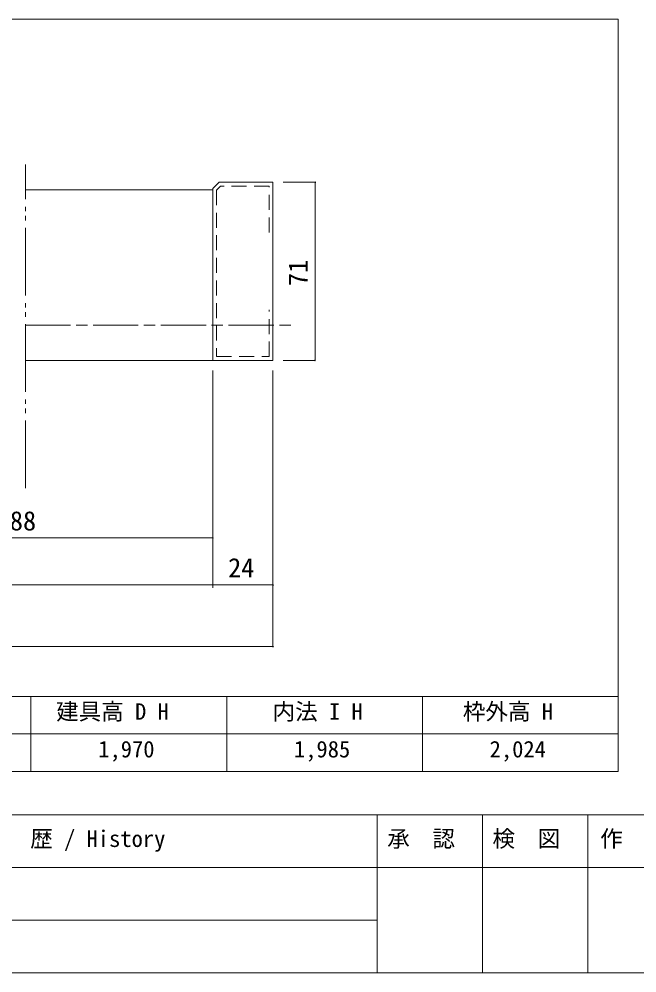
# Model space of a CAD drawing. Units: millimetres on the paper, enlarged 10 times, with parts at other scales. Extents: x -1985 to 2015, y -1370 to 1400.
# Drawn here: x -401 to 420, y -1370 to -102 of the extents above; entities that cross this region are included whole.
import ezdxf
from ezdxf.enums import TextEntityAlignment as Align

# ---------------------------------------------------------------- set-up
doc = ezdxf.new("R2010")
doc.units = ezdxf.units.MM
doc.header["$LTSCALE"] = 10
for name, pattern in [('DOUBLE_CHAIN2', [12.8, 9, -1, 0.6, -0.6, 0.6, -1]), ('USER6', [9, 6, -0.75, 1.5, -0.75]), ('USER9', [3, 2, -1])]:
    doc.linetypes.add(name, pattern=pattern)
doc.layers.add('1-1_0', color=7, linetype='Continuous', lineweight=20)
doc.layers.add('2-0', color=7, linetype='Continuous', lineweight=18)
doc.styles.add('ＭＳ ゴシック', font='')
doc.styles.get('ＭＳ ゴシック').set_extended_font_data('MS Gothic')

msp = doc.modelspace()

# ---------------------------------------------------------------- linework, layer by layer
at = {"layer": '1-1_0'}
for p, q in [((395, -102.5), (-1935, -102.5)), ((395, -102.5), (-1935, -102.5)), ((395, -102.5), (-1935, -102.5)), ((395, -102.5), (-1935, -102.5)), ((395, -1002.5), (395, -102.5)), ((395, -1002.5), (395, -102.5)), ((395, -1002.5), (-1935, -1002.5)), ((395, -1002.5), (-1935, -1002.5)), ((395, -1002.5), (-1935, -1002.5)), ((-385, -1002.5), (-385, -1102.5)), ((-125, -1002.5), (-125, -1102.5)), ((135, -1002.5), (135, -1102.5)), ((395, -1002.5), (395, -1102.5)), ((395, -1052.5), (-1935, -1052.5)), ((395, -1102.5), (-1935, -1102.5)), ((2015, -1160), (-1985, -1160)), ((75, -1160), (75, -1370)), ((215, -1160), (215, -1370)), ((355, -1160), (355, -1370)), ((2015, -1230), (-1175, -1230)), ((75, -1300), (-1175, -1300)), ((-1985, -1370), (2015, -1370))]:
    msp.add_line(p, q, dxfattribs=at)
at = {"layer": '2-0', "linetype": 'DOUBLE_CHAIN2', "lineweight": 20}
msp.add_line((-392.49, -725.96), (-392.49, -295.85), dxfattribs=at)
at = {"layer": '2-0', "lineweight": 20}
for p, q in [((-392.49, -329.38), (-143.51, -329.38)), ((-143.51, -327.72), (-135.17, -319.38)), ((-7.46, -318.86), (-7.46, -319.91)), ((-392.49, -556.05), (-143.51, -556.05)), ((-7.46, -556.57), (-7.46, -555.53)), ((-62.99, -936.19), (-64.03, -936.19))]:
    msp.add_line(p, q, dxfattribs=at)
at = {"layer": '2-0', "color": 4, "lineweight": 9}
for p, q in [((-50.17, -319.38), (-7.46, -319.38)), ((-143.51, -569.38), (-143.51, -795.99)), ((-143.51, -569.38), (-143.51, -858.34)), ((-143.51, -569.38), (-143.51, -854.18)), ((-63.51, -569.38), (-63.51, -936.19)), ((-63.51, -569.38), (-63.51, -858.34)), ((-657.11, -791.82), (-143.51, -791.82)), ((-142.99, -791.82), (-144.03, -791.82)), ((-1396.75, -854.18), (-143.51, -854.18)), ((-142.99, -854.18), (-144.03, -854.18)), ((-144.03, -854.18), (-142.99, -854.18)), ((-63.51, -854.18), (-143.51, -854.18)), ((-62.99, -854.18), (-64.03, -854.18)), ((-1476.75, -936.19), (-63.51, -936.19))]:
    msp.add_line(p, q, dxfattribs=at)
at = {"layer": '2-0', "linetype": 'USER6', "lineweight": 20}
msp.add_line((-392.49, -509.39), (-39.59, -509.39), dxfattribs=at)
at = {"layer": '2-0', "lineweight": 20}
for points in [[(-143.51, -327.72), (-143.51, -556.05), (-63.51, -556.05)], [(-63.51, -556.05), (-63.51, -319.38), (-135.17, -319.38)]]:
    msp.add_lwpolyline(points, dxfattribs=at)
at = {"layer": '2-0', "linetype": 'USER9', "lineweight": 20}
msp.add_lwpolyline([(-68.51, -386.05), (-68.51, -324.38), (-133.1, -324.38), (-138.51, -329.79), (-138.51, -551.05), (-68.51, -551.05), (-68.51, -489.05)], dxfattribs=at)
at = {"layer": '2-0', "color": 4, "lineweight": 9}
msp.add_lwpolyline([(-50.17, -556.05), (-7.46, -556.05), (-7.46, -319.38)], dxfattribs=at)
at = {"layer": '2-0', "lineweight": 20}
for centre, start, end in [((-7.46, -319.38), 270, 90), ((-7.46, -556.05), 90, 270), ((-63.51, -936.19), 180, 0)]:
    msp.add_arc(centre, 0.521, start, end, dxfattribs=at)
at = {"layer": '2-0', "color": 4, "lineweight": 9}
for centre, start, end in [((-143.51, -791.82), 180, 0), ((-143.51, -854.18), 0, 180), ((-143.51, -854.18), 180, 0), ((-63.51, -854.18), 180, 0)]:
    msp.add_arc(centre, 0.521, start, end, dxfattribs=at)

# ---------------------------------------------------------------- texts
at = {"layer": '1-1_0', "style": 'ＭＳ ゴシック'}
for s, p in [('建具高 D H', (-351.7, -1040.24)), ('内法 I H', (-64.13, -1040.24)), ('枠外高 H', (188.69, -1040.24)), ('1,970', (-295.67, -1090.25)), ('1,985', (-35.67, -1090.25)), ('2,024', (224.33, -1090.25)), ('改\u3000定\u3000履\u3000歴 / History', (-566.02, -1209.21)), ('承\u3000認', (88.24, -1209.21)), ('検\u3000図', (228.1, -1209.21)), ('作\u3000成', (371.17, -1209.21))]:
    msp.add_text(s, height=21.99, dxfattribs=at).set_placement(p, align=Align.BOTTOM_LEFT)
at = {"layer": '2-0', "style": 'ＭＳ ゴシック'}
msp.add_text('71', height=25.66, rotation=90, dxfattribs=at).set_placement((-9.54, -457.27), align=Align.BOTTOM_LEFT)
for s, p in [('788', (-430.53, -789.74)), ('24', (-123.06, -852.09))]:
    msp.add_text(s, height=25.66, dxfattribs=at).set_placement(p, align=Align.BOTTOM_LEFT)

doc.saveas('drawing.dxf')
